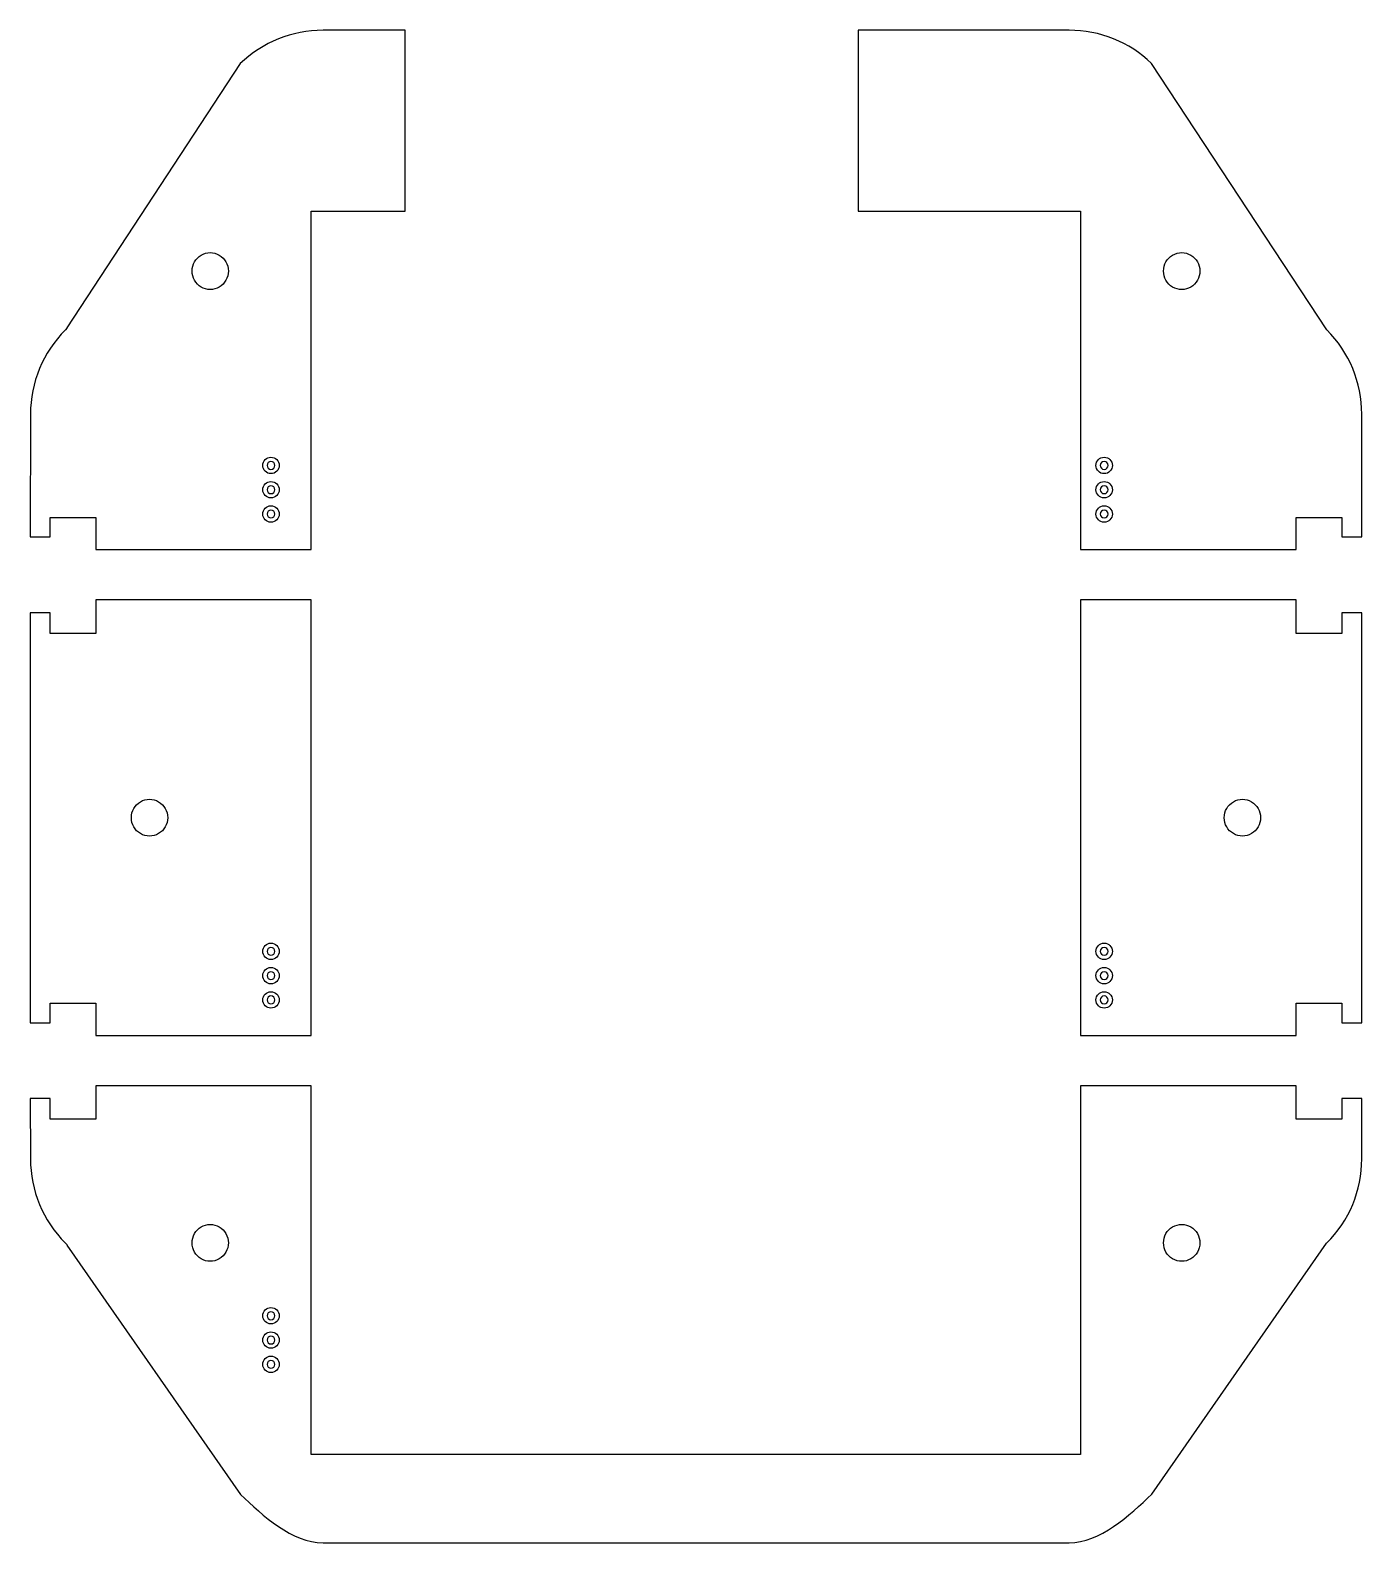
# Model space of a CAD drawing. Extents: x 125 to 387, y 304 to 438.
# Drawn here: x 125.2 to 235.2, y 312.7 to 437.6 of the extents above; entities outside this region: 4.
import ezdxf

# ---------------------------------------------------------------- set-up
doc = ezdxf.new("R2010")
doc.units = 0
doc.layers.add('Layer_1', color=7, linetype='CONTINUOUS')

msp = doc.modelspace()

# ---------------------------------------------------------------- linework, layer by layer
at = {"layer": 'Layer_1', "color": 7}
for p, q in [((149.536782, 437.638953), (149.360506, 437.637824)), ((155.975118, 437.638671), (149.536782, 437.638953)), ((156.13971, 437.638388), (155.975118, 437.638671)), ((156.13971, 422.690957), (156.13971, 437.638388)), ((210.995384, 437.638388), (193.583346, 437.638671)), ((193.583346, 437.638671), (193.583346, 422.690886)), ((142.523193, 434.880532), (128.181027, 413.052396)), ((232.298759, 412.888019), (217.813224, 434.90304)), ((148.39175, 394.746723), (148.39175, 422.690957)), ((148.39175, 422.690957), (156.13971, 422.690957)), ((193.583346, 422.690886), (211.955674, 422.690886)), ((211.955674, 422.690886), (211.955674, 394.746656)), ((141.538802, 417.748362), (141.538802, 417.748362)), ((221.805765, 417.748362), (221.805765, 417.748362)), ((128.202984, 413.035745), (128.068482, 412.887793)), ((128.181027, 413.052396), (128.202984, 413.035745)), ((125.183409, 405.920229), (125.167125, 395.800569)), ((235.179599, 395.800795), (235.183832, 405.920454)), ((126.819022, 395.800569), (126.819022, 397.403978)), ((126.819022, 397.403978), (130.584372, 397.403978)), ((130.584372, 397.403978), (130.585501, 394.746723)), ((229.760932, 394.746723), (229.760932, 397.404201)), ((229.760932, 397.404201), (233.526285, 397.404201)), ((233.526285, 397.404201), (233.526285, 395.800795)), ((125.167125, 395.800569), (126.819022, 395.800569)), ((233.526285, 395.800795), (235.179599, 395.800795)), ((130.585427, 394.746723), (148.39175, 394.746723)), ((211.955335, 394.746723), (229.760932, 394.746723)), ((211.955674, 394.746656), (211.955391, 394.746723)), ((130.585427, 390.579992), (130.584016, 387.819511)), ((148.39175, 390.579992), (130.585427, 390.579992)), ((148.39175, 354.613064), (148.39175, 390.579992)), ((229.760932, 390.579992), (211.955335, 390.579992)), ((211.955335, 390.579992), (211.955335, 354.613064)), ((229.760932, 387.819511), (229.760932, 390.579992)), ((126.818661, 389.526978), (125.166896, 389.526978)), ((125.166896, 389.526978), (125.166896, 355.667139)), ((126.818661, 387.819511), (126.818661, 389.526978)), ((235.179599, 389.526978), (233.526285, 389.526978)), ((233.526285, 389.526978), (233.526285, 387.819511)), ((235.179599, 355.667139), (235.179599, 389.526978)), ((130.584016, 387.819511), (126.818661, 387.819511)), ((233.526285, 387.819511), (229.760932, 387.819511)), ((136.52185, 372.598477), (136.52185, 372.598477)), ((226.823056, 372.598477), (226.823056, 372.598477)), ((126.818791, 355.667139), (126.818791, 357.270545)), ((126.818791, 357.270545), (130.584146, 357.270545)), ((130.584146, 357.270545), (130.585557, 354.613064)), ((229.760932, 354.613064), (229.760932, 357.270545)), ((229.760932, 357.270545), (233.526285, 357.270545)), ((233.526285, 357.270545), (233.526285, 355.667139)), ((125.166896, 355.667139), (126.818791, 355.667139)), ((233.526285, 355.667139), (235.179599, 355.667139)), ((130.585427, 354.613064), (148.39175, 354.613064)), ((130.585557, 354.613064), (130.585427, 354.613064)), ((211.955335, 354.613064), (229.760932, 354.613064)), ((211.955335, 354.613064), (211.955335, 354.613064)), ((148.391383, 350.446329), (130.584011, 350.446329)), ((130.584011, 350.446329), (130.584011, 347.685855)), ((148.391383, 319.997176), (148.391383, 350.446329)), ((229.760932, 350.446329), (211.955335, 350.446329)), ((211.955335, 350.446329), (211.955335, 319.997176)), ((229.760932, 347.685855), (229.760932, 350.446329)), ((126.818658, 349.393322), (125.166763, 349.393322)), ((125.166763, 349.393322), (125.183048, 344.429273)), ((126.818658, 347.685855), (126.818658, 349.393322)), ((235.179599, 349.393322), (233.525918, 349.393322)), ((233.525918, 349.393322), (233.525918, 347.685855)), ((235.183494, 344.429273), (235.179543, 349.393322)), ((130.584011, 347.685855), (126.818658, 347.685855)), ((233.525918, 347.685855), (229.760932, 347.685855)), ((128.068121, 337.461708), (128.210053, 337.31942)), ((128.210053, 337.31942), (128.181027, 337.296758)), ((141.538802, 337.481393), (141.538802, 337.481393)), ((217.832359, 316.722795), (232.281431, 337.442243)), ((221.805765, 337.481393), (221.805765, 337.481393)), ((128.181027, 337.296766), (142.5423, 316.700849)), ((211.955335, 319.997176), (148.391383, 319.997176)), ((377.371412, 313.993653), (387.371412, 313.993653)), ((377.371412, 303.993653), (377.371412, 313.993653)), ((387.371412, 313.993653), (387.371412, 303.993653)), ((149.360168, 312.711339), (210.995046, 312.711339)), ((387.371412, 303.993653), (377.371412, 303.993653))]:
    msp.add_line(p, q, dxfattribs=at)
at = {"layer": 'Layer_1', "color": 1}
for p, q in [((145.057154, 402.01869), (145.057154, 402.01869)), ((213.900636, 402.01869), (213.900636, 402.01869)), ((145.057154, 401.015232), (145.057154, 401.015232)), ((145.057154, 400.012129), (145.057154, 400.012129)), ((213.900636, 401.015232), (213.900636, 401.015232)), ((213.900636, 400.012129), (213.900636, 400.012129)), ((145.057154, 399.008671), (145.057154, 399.008671)), ((213.900636, 399.008671), (213.900636, 399.008671)), ((145.057154, 398.005569), (145.057154, 398.005569)), ((213.900636, 398.005569), (213.900636, 398.005569)), ((145.057154, 397.002114), (145.057154, 397.002114)), ((213.900636, 397.002114), (213.900636, 397.002114)), ((145.057154, 361.885028), (145.057154, 361.885028)), ((213.900636, 361.885028), (213.900636, 361.885028)), ((145.057154, 360.881572), (145.057154, 360.881572)), ((145.057154, 359.878467), (145.057154, 359.878467)), ((213.900636, 360.881572), (213.900636, 360.881572)), ((213.900636, 359.878467), (213.900636, 359.878467)), ((145.057154, 358.875012), (145.057154, 358.875012)), ((213.900636, 358.875012), (213.900636, 358.875012)), ((145.057154, 357.871909), (145.057154, 357.871909)), ((213.900636, 357.871909), (213.900636, 357.871909)), ((145.057154, 356.868454), (145.057154, 356.868454)), ((213.900636, 356.868454), (213.900636, 356.868454)), ((145.057154, 331.78487), (145.057154, 331.78487)), ((145.057154, 330.781415), (145.057154, 330.781415)), ((145.057154, 329.778313), (145.057154, 329.778313)), ((145.057154, 328.774855), (145.057154, 328.774855)), ((145.057154, 327.771752), (145.057154, 327.771752)), ((145.057154, 326.768297), (145.057154, 326.768297))]:
    msp.add_line(p, q, dxfattribs=at)
at = {"layer": 'Layer_1', "color": 7}
for points in [[(149.360506, 437.637824), (146.797195, 437.637824), (144.368701, 436.658437), (142.523193, 434.880532)], [(217.813224, 434.90304), (215.986851, 436.659001), (213.558724, 437.638388), (210.995384, 437.638388)], [(138.538808, 417.748362), (138.538808, 418.292413), (138.824699, 418.795139), (139.288814, 419.067164)], [(139.288814, 419.067164), (139.7529, 419.339193), (140.32471, 419.339193), (140.788796, 419.067164)], [(140.788796, 419.067164), (141.252883, 418.795139), (141.538802, 418.292413), (141.538802, 417.748362)], [(218.8058, 417.748362), (218.8058, 418.292413), (219.091691, 418.795139), (219.555777, 419.067164)], [(219.555777, 419.067164), (220.019891, 419.339193), (220.591674, 419.339193), (221.055788, 419.067164)], [(221.055788, 419.067164), (221.519874, 418.795139), (221.805765, 418.292413), (221.805765, 417.748362)], [(139.288814, 416.429558), (138.824699, 416.701583), (138.538808, 417.204308), (138.538808, 417.748362)], [(141.538802, 417.748362), (141.538802, 417.204308), (141.252883, 416.701583), (140.788796, 416.429558)], [(219.555777, 416.429558), (219.091691, 416.701583), (218.8058, 417.204308), (218.8058, 417.748362)], [(221.805765, 417.748362), (221.805765, 417.204308), (221.519874, 416.701583), (221.055788, 416.429558)], [(140.788796, 416.429558), (140.32471, 416.157532), (139.7529, 416.157532), (139.288814, 416.429558)], [(221.055788, 416.429558), (220.591674, 416.157532), (220.019891, 416.157532), (219.555777, 416.429558)], [(128.068482, 412.887793), (126.208104, 411.026354), (125.183409, 408.551869), (125.183409, 405.920229)], [(235.183832, 405.920454), (235.183832, 408.552448), (234.15914, 411.02658), (232.298759, 412.888019)], [(133.521885, 372.598477), (133.521885, 373.14253), (133.807776, 373.645256), (134.27189, 373.917281)], [(134.27189, 373.917281), (134.735976, 374.189307), (135.307759, 374.189307), (135.771873, 373.917281)], [(135.771873, 373.917281), (136.235959, 373.645256), (136.52185, 373.14253), (136.52185, 372.598477)], [(223.82309, 372.598477), (223.82309, 373.14253), (224.108981, 373.645256), (224.573067, 373.917281)], [(224.573067, 373.917281), (225.037182, 374.189307), (225.608964, 374.189307), (226.07305, 373.917281)], [(226.07305, 373.917281), (226.537164, 373.645256), (226.823056, 373.14253), (226.823056, 372.598477)], [(134.27189, 371.279675), (133.807776, 371.5517), (133.521885, 372.054426), (133.521885, 372.598477)], [(136.52185, 372.598477), (136.52185, 372.054426), (136.235959, 371.5517), (135.771873, 371.279675)], [(224.573067, 371.279675), (224.108981, 371.5517), (223.82309, 372.054426), (223.82309, 372.598477)], [(226.823056, 372.598477), (226.823056, 372.054426), (226.537164, 371.5517), (226.07305, 371.279675)], [(135.771873, 371.279675), (135.307759, 371.007646), (134.735976, 371.007646), (134.27189, 371.279675)], [(226.07305, 371.279675), (225.608964, 371.007646), (225.037182, 371.007646), (224.573067, 371.279675)], [(125.183048, 344.429273), (125.183048, 341.797632), (126.207743, 339.3235), (128.068121, 337.461708)], [(232.281431, 337.442243), (234.158801, 339.3235), (235.183494, 341.797988), (235.183494, 344.429273)], [(138.538808, 337.481393), (138.538808, 338.025447), (138.824699, 338.528172), (139.288814, 338.800198)], [(139.288814, 338.800198), (139.7529, 339.072224), (140.32471, 339.072224), (140.788796, 338.800198)], [(140.788796, 338.800198), (141.252883, 338.528172), (141.538802, 338.025447), (141.538802, 337.481393)], [(218.8058, 337.481393), (218.8058, 338.025447), (219.091691, 338.528172), (219.555777, 338.800198)], [(219.555777, 338.800198), (220.019891, 339.072224), (220.591674, 339.072224), (221.055788, 338.800198)], [(221.055788, 338.800198), (221.519874, 338.528172), (221.805765, 338.025447), (221.805765, 337.481393)], [(139.288814, 336.162591), (138.824699, 336.434617), (138.538808, 336.937342), (138.538808, 337.481393)], [(141.538802, 337.481393), (141.538802, 336.937342), (141.252883, 336.434617), (140.788796, 336.162591)], [(219.555777, 336.162591), (219.091691, 336.434617), (218.8058, 336.937342), (218.8058, 337.481393)], [(221.805765, 337.481393), (221.805765, 336.937342), (221.519874, 336.434617), (221.055788, 336.162591)], [(140.788796, 336.162591), (140.32471, 335.890563), (139.7529, 335.890563), (139.288814, 336.162591)], [(221.055788, 336.162591), (220.591674, 335.890563), (220.019891, 335.890563), (219.555777, 336.162591)], [(142.542328, 316.700849), (144.368701, 314.944891), (146.796828, 312.711339), (149.360168, 312.711339)], [(210.995046, 312.711339), (213.558385, 312.711339), (215.986851, 314.944891), (217.832359, 316.722795)]]:
    msp.add_open_spline(points, degree=3, dxfattribs=at)
at = {"layer": 'Layer_1', "color": 1}
for points in [[(144.378607, 401.693759), (144.378607, 402.068242), (144.683012, 402.372642), (145.057154, 402.372642)], [(145.057154, 402.372642), (145.431634, 402.372642), (145.736039, 402.068242), (145.736039, 401.693759)], [(213.222118, 401.693759), (213.222118, 402.068242), (213.526522, 402.372642), (213.900636, 402.372642)], [(213.900636, 402.372642), (214.275117, 402.372642), (214.579522, 402.068242), (214.579522, 401.693759)], [(145.057154, 401.015232), (144.683012, 401.015232), (144.378607, 401.319631), (144.378607, 401.693759)], [(145.057154, 402.01869), (144.878055, 402.01869), (144.73257, 401.87286), (144.73257, 401.693759)], [(144.73257, 401.693759), (144.73257, 401.514661), (144.878055, 401.369184), (145.057154, 401.369184)], [(145.382076, 401.693759), (145.382076, 401.87286), (145.23659, 402.01869), (145.057154, 402.01869)], [(145.736039, 401.693759), (145.736039, 401.319631), (145.431634, 401.015232), (145.057154, 401.015232)], [(145.057154, 401.369184), (145.236252, 401.369184), (145.382076, 401.514661), (145.382076, 401.693759)], [(213.900636, 401.015232), (213.526522, 401.015232), (213.222118, 401.319631), (213.222118, 401.693759)], [(213.900636, 402.01869), (213.721538, 402.01869), (213.576081, 401.87286), (213.576081, 401.693759)], [(213.576081, 401.693759), (213.576081, 401.514661), (213.721538, 401.369184), (213.900636, 401.369184)], [(214.225587, 401.693759), (214.225587, 401.87286), (214.080101, 402.01869), (213.900636, 402.01869)], [(214.579522, 401.693759), (214.579522, 401.319631), (214.275117, 401.015232), (213.900636, 401.015232)], [(213.900636, 401.369184), (214.079734, 401.369184), (214.225587, 401.514661), (214.225587, 401.693759)], [(144.378607, 399.687201), (144.378607, 400.061682), (144.683012, 400.366081), (145.057154, 400.366081)], [(145.057154, 400.012129), (144.878055, 400.012129), (144.73257, 399.866299), (144.73257, 399.687201)], [(145.057154, 400.366081), (145.431634, 400.366081), (145.736039, 400.061682), (145.736039, 399.687201)], [(145.382076, 399.687201), (145.382076, 399.866299), (145.23659, 400.012129), (145.057154, 400.012129)], [(213.222118, 399.687201), (213.222118, 400.061682), (213.526522, 400.366081), (213.900636, 400.366081)], [(213.900636, 400.012129), (213.721538, 400.012129), (213.576081, 399.866299), (213.576081, 399.687201)], [(213.900636, 400.366081), (214.275117, 400.366081), (214.579522, 400.061682), (214.579522, 399.687201)], [(214.225587, 399.687201), (214.225587, 399.866299), (214.080101, 400.012129), (213.900636, 400.012129)], [(145.057154, 399.008671), (144.683012, 399.008671), (144.378607, 399.313073), (144.378607, 399.687201)], [(144.73257, 399.687201), (144.73257, 399.5081), (144.878055, 399.362626), (145.057154, 399.362626)], [(145.736039, 399.687201), (145.736039, 399.313073), (145.431634, 399.008671), (145.057154, 399.008671)], [(145.057154, 399.362626), (145.236252, 399.362626), (145.382076, 399.5081), (145.382076, 399.687201)], [(213.900636, 399.008671), (213.526522, 399.008671), (213.222118, 399.313073), (213.222118, 399.687201)], [(213.576081, 399.687201), (213.576081, 399.5081), (213.721538, 399.362626), (213.900636, 399.362626)], [(214.579522, 399.687201), (214.579522, 399.313073), (214.275117, 399.008671), (213.900636, 399.008671)], [(213.900636, 399.362626), (214.079734, 399.362626), (214.225587, 399.5081), (214.225587, 399.687201)], [(144.378607, 397.680641), (144.378607, 398.055124), (144.683012, 398.359523), (145.057154, 398.359523)], [(145.057154, 397.002114), (144.683012, 397.002114), (144.378607, 397.306513), (144.378607, 397.680641)], [(145.057154, 398.005569), (144.878055, 398.005569), (144.73257, 397.859742), (144.73257, 397.680641)], [(144.73257, 397.680641), (144.73257, 397.50154), (144.878055, 397.356065), (145.057154, 397.356065)], [(145.057154, 398.359523), (145.431634, 398.359523), (145.736039, 398.055124), (145.736039, 397.680641)], [(145.382076, 397.680641), (145.382076, 397.859742), (145.23659, 398.005569), (145.057154, 398.005569)], [(145.736039, 397.680641), (145.736039, 397.306513), (145.431634, 397.002114), (145.057154, 397.002114)], [(145.057154, 397.356065), (145.236252, 397.356065), (145.382076, 397.50154), (145.382076, 397.680641)], [(213.222118, 397.680641), (213.222118, 398.055124), (213.526522, 398.359523), (213.900636, 398.359523)], [(213.900636, 397.002114), (213.526522, 397.002114), (213.222118, 397.306513), (213.222118, 397.680641)], [(213.900636, 398.005569), (213.721538, 398.005569), (213.576081, 397.859742), (213.576081, 397.680641)], [(213.576081, 397.680641), (213.576081, 397.50154), (213.721538, 397.356065), (213.900636, 397.356065)], [(213.900636, 398.359523), (214.275117, 398.359523), (214.579522, 398.055124), (214.579522, 397.680641)], [(214.225587, 397.680641), (214.225587, 397.859742), (214.080101, 398.005569), (213.900636, 398.005569)], [(214.579522, 397.680641), (214.579522, 397.306513), (214.275117, 397.002114), (213.900636, 397.002114)], [(213.900636, 397.356065), (214.079734, 397.356065), (214.225587, 397.50154), (214.225587, 397.680641)], [(144.378607, 361.560099), (144.378607, 361.93458), (144.683012, 362.238982), (145.057154, 362.238982)], [(145.057154, 360.881572), (144.683012, 360.881572), (144.378607, 361.185972), (144.378607, 361.560099)], [(145.057154, 361.885028), (144.878055, 361.885028), (144.73257, 361.7392), (144.73257, 361.560099)], [(144.73257, 361.560099), (144.73257, 361.380998), (144.878055, 361.235524), (145.057154, 361.235524)], [(145.057154, 362.238982), (145.431634, 362.238982), (145.736039, 361.93458), (145.736039, 361.560099)], [(145.382076, 361.560099), (145.382076, 361.7392), (145.23659, 361.885028), (145.057154, 361.885028)], [(145.736039, 361.560099), (145.736039, 361.185972), (145.431634, 360.881572), (145.057154, 360.881572)], [(145.057154, 361.235524), (145.236252, 361.235524), (145.382076, 361.380998), (145.382076, 361.560099)], [(213.222118, 361.560099), (213.222118, 361.93458), (213.526522, 362.238982), (213.900636, 362.238982)], [(213.900636, 360.881572), (213.526522, 360.881572), (213.222118, 361.185972), (213.222118, 361.560099)], [(213.900636, 361.885028), (213.721538, 361.885028), (213.576081, 361.7392), (213.576081, 361.560099)], [(213.576081, 361.560099), (213.576081, 361.380998), (213.721538, 361.235524), (213.900636, 361.235524)], [(213.900636, 362.238982), (214.275117, 362.238982), (214.579522, 361.93458), (214.579522, 361.560099)], [(214.225587, 361.560099), (214.225587, 361.7392), (214.080101, 361.885028), (213.900636, 361.885028)], [(214.579522, 361.560099), (214.579522, 361.185972), (214.275117, 360.881572), (213.900636, 360.881572)], [(213.900636, 361.235524), (214.079734, 361.235524), (214.225587, 361.380998), (214.225587, 361.560099)], [(144.378607, 359.553539), (144.378607, 359.928022), (144.683012, 360.232422), (145.057154, 360.232422)], [(145.057154, 359.878467), (144.878055, 359.878467), (144.73257, 359.73264), (144.73257, 359.553539)], [(145.057154, 360.232422), (145.431634, 360.232422), (145.736039, 359.928022), (145.736039, 359.553539)], [(145.382076, 359.553539), (145.382076, 359.73264), (145.23659, 359.878467), (145.057154, 359.878467)], [(213.222118, 359.553539), (213.222118, 359.928022), (213.526522, 360.232422), (213.900636, 360.232422)], [(213.900636, 359.878467), (213.721538, 359.878467), (213.576081, 359.73264), (213.576081, 359.553539)], [(213.900636, 360.232422), (214.275117, 360.232422), (214.579522, 359.928022), (214.579522, 359.553539)], [(214.225587, 359.553539), (214.225587, 359.73264), (214.080101, 359.878467), (213.900636, 359.878467)], [(145.057154, 358.875012), (144.683012, 358.875012), (144.378607, 359.179411), (144.378607, 359.553539)], [(144.73257, 359.553539), (144.73257, 359.374441), (144.878055, 359.228966), (145.057154, 359.228966)], [(145.736039, 359.553539), (145.736039, 359.179411), (145.431634, 358.875012), (145.057154, 358.875012)], [(145.057154, 359.228966), (145.236252, 359.228966), (145.382076, 359.374441), (145.382076, 359.553539)], [(213.900636, 358.875012), (213.526522, 358.875012), (213.222118, 359.179411), (213.222118, 359.553539)], [(213.576081, 359.553539), (213.576081, 359.374441), (213.721538, 359.228966), (213.900636, 359.228966)], [(214.579522, 359.553539), (214.579522, 359.179411), (214.275117, 358.875012), (213.900636, 358.875012)], [(213.900636, 359.228966), (214.079734, 359.228966), (214.225587, 359.374441), (214.225587, 359.553539)], [(144.378607, 357.546981), (144.378607, 357.921465), (144.683012, 358.225864), (145.057154, 358.225864)], [(145.057154, 356.868454), (144.683012, 356.868454), (144.378607, 357.172853), (144.378607, 357.546981)], [(145.057154, 357.871909), (144.878055, 357.871909), (144.73257, 357.726082), (144.73257, 357.546981)], [(144.73257, 357.546981), (144.73257, 357.36788), (144.878055, 357.222406), (145.057154, 357.222406)], [(145.057154, 358.225864), (145.431634, 358.225864), (145.736039, 357.921465), (145.736039, 357.546981)], [(145.382076, 357.546981), (145.382076, 357.726082), (145.23659, 357.871909), (145.057154, 357.871909)], [(145.736039, 357.546981), (145.736039, 357.172853), (145.431634, 356.868454), (145.057154, 356.868454)], [(145.057154, 357.222406), (145.236252, 357.222406), (145.382076, 357.36788), (145.382076, 357.546981)], [(213.222118, 357.546981), (213.222118, 357.921465), (213.526522, 358.225864), (213.900636, 358.225864)], [(213.900636, 356.868454), (213.526522, 356.868454), (213.222118, 357.172853), (213.222118, 357.546981)], [(213.900636, 357.871909), (213.721538, 357.871909), (213.576081, 357.726082), (213.576081, 357.546981)], [(213.576081, 357.546981), (213.576081, 357.36788), (213.721538, 357.222406), (213.900636, 357.222406)], [(213.900636, 358.225864), (214.275117, 358.225864), (214.579522, 357.921465), (214.579522, 357.546981)], [(214.225587, 357.546981), (214.225587, 357.726082), (214.080101, 357.871909), (213.900636, 357.871909)], [(214.579522, 357.546981), (214.579522, 357.172853), (214.275117, 356.868454), (213.900636, 356.868454)], [(213.900636, 357.222406), (214.079734, 357.222406), (214.225587, 357.36788), (214.225587, 357.546981)], [(144.378607, 331.459942), (144.378607, 331.834426), (144.683012, 332.138825), (145.057154, 332.138825)], [(145.057154, 330.781415), (144.683012, 330.781415), (144.378607, 331.085814), (144.378607, 331.459942)], [(145.057154, 331.78487), (144.878055, 331.78487), (144.73257, 331.639043), (144.73257, 331.459942)], [(144.73257, 331.459942), (144.73257, 331.280841), (144.878055, 331.135367), (145.057154, 331.135367)], [(145.057154, 332.138825), (145.431634, 332.138825), (145.736039, 331.834426), (145.736039, 331.459942)], [(145.382076, 331.459942), (145.382076, 331.639043), (145.23659, 331.78487), (145.057154, 331.78487)], [(145.736039, 331.459942), (145.736039, 331.085814), (145.431634, 330.781415), (145.057154, 330.781415)], [(145.057154, 331.135367), (145.236252, 331.135367), (145.382076, 331.280841), (145.382076, 331.459942)], [(144.378607, 329.453385), (144.378607, 329.827865), (144.683012, 330.132265), (145.057154, 330.132265)], [(145.057154, 330.132265), (145.431634, 330.132265), (145.736039, 329.827865), (145.736039, 329.453385)], [(145.057154, 328.774855), (144.683012, 328.774855), (144.378607, 329.079257), (144.378607, 329.453385)], [(145.057154, 329.778313), (144.878055, 329.778313), (144.73257, 329.632483), (144.73257, 329.453385)], [(144.73257, 329.453385), (144.73257, 329.274284), (144.878055, 329.128809), (145.057154, 329.128809)], [(145.382076, 329.453385), (145.382076, 329.632483), (145.23659, 329.778313), (145.057154, 329.778313)], [(145.736039, 329.453385), (145.736039, 329.079257), (145.431634, 328.774855), (145.057154, 328.774855)], [(145.057154, 329.128809), (145.236252, 329.128809), (145.382076, 329.274284), (145.382076, 329.453385)], [(144.378607, 327.446824), (144.378607, 327.821308), (144.683012, 328.125707), (145.057154, 328.125707)], [(145.057154, 326.768297), (144.683012, 326.768297), (144.378607, 327.072696), (144.378607, 327.446824)], [(145.057154, 327.771752), (144.878055, 327.771752), (144.73257, 327.625925), (144.73257, 327.446824)], [(144.73257, 327.446824), (144.73257, 327.267726), (144.878055, 327.122249), (145.057154, 327.122249)], [(145.057154, 328.125707), (145.431634, 328.125707), (145.736039, 327.821308), (145.736039, 327.446824)], [(145.382076, 327.446824), (145.382076, 327.625925), (145.23659, 327.771752), (145.057154, 327.771752)], [(145.736039, 327.446824), (145.736039, 327.072696), (145.431634, 326.768297), (145.057154, 326.768297)], [(145.057154, 327.122249), (145.236252, 327.122249), (145.382076, 327.267726), (145.382076, 327.446824)]]:
    msp.add_open_spline(points, degree=3, dxfattribs=at)

doc.saveas('drawing.dxf')
